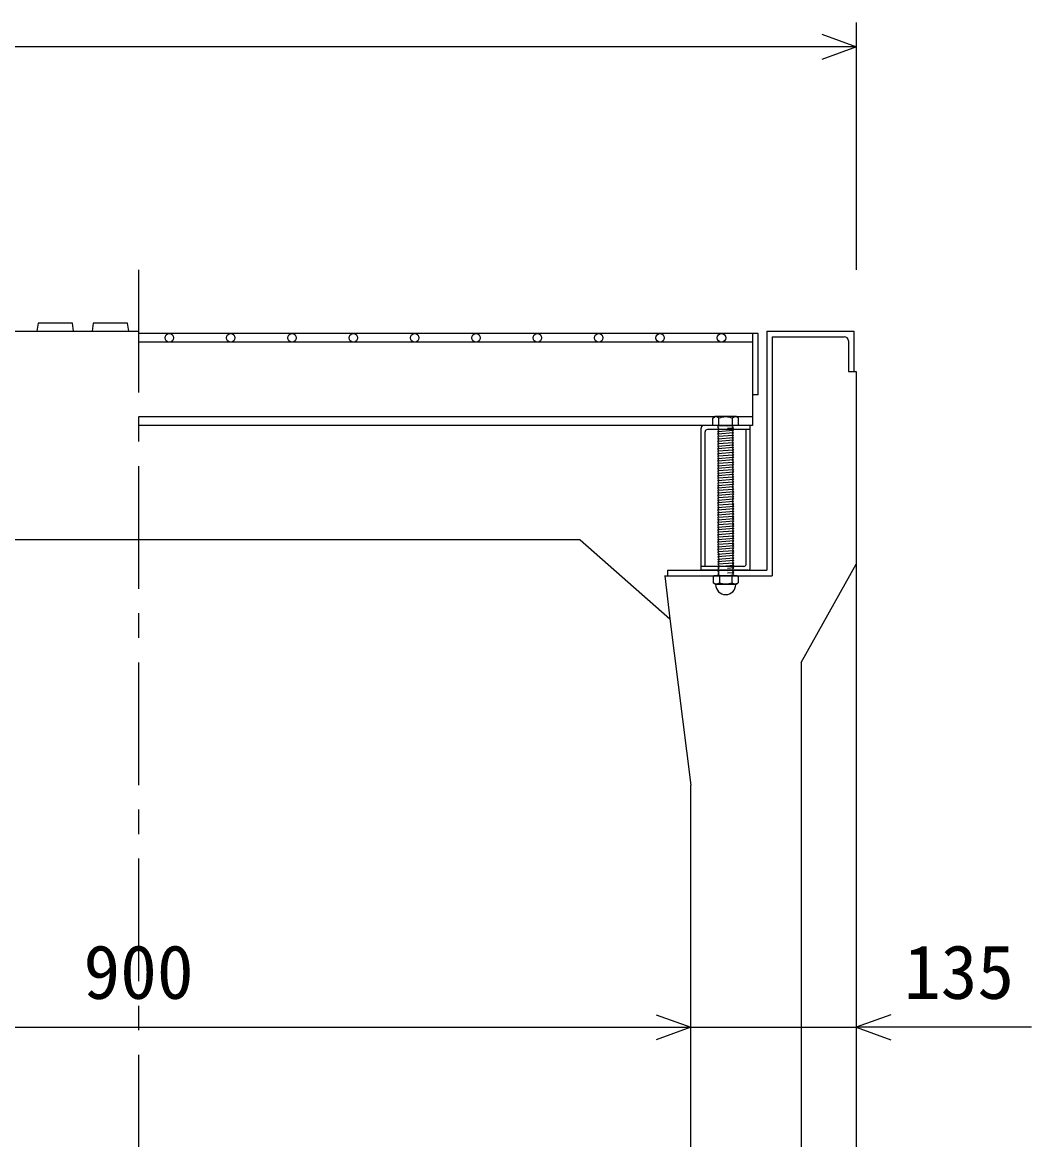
# Model space of a CAD drawing. Units: millimetres, scale not verified. Extents: x -16800 to 16800, y -5940 to 5940.
# Drawn here: x 10905 to 11728, y 2616 to 3526 of the extents above; entities that cross this region are included whole.
import ezdxf
from ezdxf.enums import TextEntityAlignment as Align

# ---------------------------------------------------------------- set-up
doc = ezdxf.new("R2010")
doc.units = ezdxf.units.MM
doc.header["$LTSCALE"] = 20
doc.linetypes.add('CHAIN1', pattern=[8, 5, -1, 1, -1])
doc.linetypes.add('DOTTED', pattern=[1.75, 0.25, -1.5])
for name, color, linetype, lineweight in [('0-0_DIM', 7, 'Continuous', 25), ('0-2_HATCH', 6, 'Continuous', 25), ('0-5_OUTLINE', 3, 'Continuous', 25)]:
    doc.layers.add(name, color=color, linetype=linetype, lineweight=lineweight)
doc.styles.add('ＭＳ ゴシック', font='')
doc.styles.get('ＭＳ ゴシック').set_extended_font_data('MS Gothic')

msp = doc.modelspace()

# ---------------------------------------------------------------- linework, layer by layer
at = {"layer": '0-0_DIM'}
for p, q in [((11585, 3526.41), (11585, 3324.66)), ((11585, 3506.41), (10415, 3506.41)), ((10550, 2707.11), (11450, 2707.11)), ((11450, 2707.11), (11585, 2707.11)), ((11727.92, 2707.11), (11585, 2707.11))]:
    msp.add_line(p, q, dxfattribs=at)
at = {"layer": '0-0_DIM', "linetype": 'CHAIN1'}
msp.add_line((11000, 3324.66), (11000, 1704.66), dxfattribs=at)
at = {"layer": '0-0_DIM'}
for points in [[(11556.85, 3516.67), (11585.04, 3506.41), (11556.85, 3496.14)], [(11421.81, 2717.37), (11450, 2707.11), (11421.81, 2696.85)], [(11613.19, 2717.37), (11585, 2707.11), (11613.19, 2696.85)]]:
    msp.add_lwpolyline(points, dxfattribs=at)
at = {"layer": '0-2_HATCH'}
for p, q in [((11505, 3272.69), (11000, 3272.69)), ((11500.5, 3272.69), (11500.5, 3197.69)), ((11505, 3222.69), (11505, 3272.69)), ((11512, 3274.66), (11512, 3079.69)), ((11516.5, 3270.16), (11516.5, 3075.19)), ((11516.5, 3270.16), (11575, 3270.16)), ((11500.5, 3265.69), (11000, 3265.69)), ((11505, 3222.69), (11500.5, 3222.69)), ((11469.32, 3204.69), (11000, 3204.69)), ((11500.5, 3197.69), (11000, 3197.69)), ((11498.5, 3197.69), (11460.5, 3197.69)), ((11470, 3205.19), (11468, 3203.69)), ((11468, 3197.69), (11468, 3203.69)), ((11489, 3197.69), (11468, 3197.69)), ((11468.33, 3203.96), (11470, 3205.19)), ((11487, 3205.19), (11470, 3205.19)), ((11472, 3197.69), (11485, 3197.69)), ((11472, 3196.69), (11473, 3197.69)), ((11473, 3197.69), (11473, 3203.69)), ((11484, 3197.69), (11484, 3203.69)), ((11484, 3196.69), (11485, 3197.69)), ((11488.68, 3203.96), (11487, 3205.19)), ((11500.5, 3204.69), (11487.68, 3204.69)), ((11489, 3197.69), (11489, 3203.69)), ((11498.5, 3081.69), (11498.5, 3197.69)), ((11458.5, 3079.69), (11458.5, 3195.69)), ((11461.7, 3082.89), (11461.7, 3192.49)), ((11498.5, 3194.49), (11463.7, 3194.49)), ((11473, 3195.69), (11472, 3196.69)), ((11472, 3194.69), (11473, 3195.69)), ((11473, 3193.69), (11472, 3194.69)), ((11472, 3192.69), (11473, 3193.69)), ((11485, 3193.69), (11472, 3192.69)), ((11473, 3191.69), (11472, 3192.69)), ((11472, 3190.69), (11473, 3191.69)), ((11485, 3191.69), (11472, 3190.69)), ((11473, 3189.69), (11472, 3190.69)), ((11472, 3188.69), (11473, 3189.69)), ((11485, 3189.69), (11472, 3188.69)), ((11473, 3187.69), (11472, 3188.69)), ((11485, 3195.69), (11484, 3196.69)), ((11484, 3192.69), (11485, 3193.69)), ((11485, 3191.69), (11484, 3192.69)), ((11484, 3190.69), (11485, 3191.69)), ((11485, 3189.69), (11484, 3190.69)), ((11484, 3188.69), (11485, 3189.69)), ((11485, 3187.69), (11484, 3188.69)), ((11495.3, 3084.89), (11495.3, 3194.49)), ((11472, 3186.69), (11473, 3187.69)), ((11485, 3187.69), (11472, 3186.69)), ((11473, 3185.69), (11472, 3186.69)), ((11485, 3185.69), (11472, 3184.69)), ((11472, 3184.69), (11473, 3185.69)), ((11485, 3183.69), (11472, 3182.69)), ((11473, 3181.69), (11472, 3182.69)), ((11485, 3181.69), (11472, 3180.69)), ((11472, 3180.69), (11473, 3181.69)), ((11473, 3179.69), (11472, 3180.69)), ((11485, 3179.69), (11472, 3178.69)), ((11472, 3178.69), (11473, 3179.69)), ((11484, 3184.69), (11485, 3185.69)), ((11485, 3183.69), (11484, 3184.69)), ((11484, 3182.69), (11485, 3183.69)), ((11485, 3181.69), (11484, 3182.69)), ((11484, 3180.69), (11485, 3181.69)), ((11484, 3180.69), (11485, 3179.69)), ((11484, 3178.69), (11485, 3179.69)), ((11473, 3177.69), (11472, 3178.69)), ((11485, 3177.69), (11472, 3176.69)), ((11472, 3176.69), (11473, 3177.69)), ((11473, 3175.69), (11472, 3176.69)), ((11485, 3175.69), (11472, 3174.69)), ((11472, 3174.69), (11473, 3175.69)), ((11473, 3173.69), (11472, 3174.69)), ((11485, 3173.69), (11472, 3172.69)), ((11472, 3172.69), (11473, 3173.69)), ((11473, 3171.69), (11472, 3172.69)), ((11485, 3171.69), (11472, 3170.69)), ((11472, 3170.69), (11473, 3171.69)), ((11473, 3169.69), (11472, 3170.69)), ((11484, 3178.69), (11485, 3177.69)), ((11484, 3176.69), (11485, 3177.69)), ((11484, 3176.69), (11485, 3175.69)), ((11484, 3174.69), (11485, 3175.69)), ((11484, 3174.69), (11485, 3173.69)), ((11484, 3172.69), (11485, 3173.69)), ((11484, 3172.69), (11485, 3171.69)), ((11484, 3170.69), (11485, 3171.69)), ((11484, 3170.69), (11485, 3169.69)), ((11485, 3169.69), (11472, 3168.69)), ((11472, 3168.69), (11473, 3169.69)), ((11473, 3167.69), (11472, 3168.69)), ((11485, 3167.69), (11472, 3166.69)), ((11472, 3166.69), (11473, 3167.69)), ((11473, 3165.69), (11472, 3166.69)), ((11485, 3165.69), (11472, 3164.69)), ((11472, 3164.69), (11473, 3165.69)), ((11473, 3163.69), (11472, 3164.69)), ((11485, 3163.69), (11472, 3162.69)), ((11472, 3162.69), (11473, 3163.69)), ((11473, 3161.69), (11472, 3162.69)), ((11485, 3161.69), (11472, 3160.69)), ((11472, 3160.69), (11473, 3161.69)), ((11484, 3168.69), (11485, 3169.69)), ((11484, 3168.69), (11485, 3167.69)), ((11484, 3166.69), (11485, 3167.69)), ((11484, 3166.69), (11485, 3165.69)), ((11484, 3164.69), (11485, 3165.69)), ((11484, 3164.69), (11485, 3163.69)), ((11484, 3162.69), (11485, 3163.69)), ((11484, 3162.69), (11485, 3161.69)), ((11484, 3160.69), (11485, 3161.69)), ((11473, 3159.69), (11472, 3160.69)), ((11485, 3159.69), (11472, 3158.69)), ((11472, 3158.69), (11473, 3159.69)), ((11473, 3157.69), (11472, 3158.69)), ((11485, 3157.69), (11472, 3156.69)), ((11472, 3156.69), (11473, 3157.69)), ((11473, 3155.69), (11472, 3156.69)), ((11485, 3155.69), (11472, 3154.69)), ((11472, 3154.69), (11473, 3155.69)), ((11473, 3153.69), (11472, 3154.69)), ((11472.01, 3152.69), (11473.01, 3153.69)), ((11485.01, 3153.68), (11472.01, 3152.68)), ((11473.01, 3151.69), (11472.01, 3152.68)), ((11485.01, 3151.68), (11472.01, 3150.68)), ((11472.01, 3150.68), (11473.01, 3151.68)), ((11484, 3160.69), (11485, 3159.69)), ((11484, 3158.69), (11485, 3159.69)), ((11484, 3158.69), (11485, 3157.69)), ((11484, 3156.69), (11485, 3157.69)), ((11484, 3156.69), (11485, 3155.69)), ((11484, 3154.69), (11485, 3155.69)), ((11484, 3154.69), (11485.01, 3153.68)), ((11484.01, 3152.68), (11485.01, 3153.68)), ((11484.01, 3152.68), (11485.01, 3151.68)), ((11484.01, 3150.68), (11485.01, 3151.68)), ((11473.01, 3149.68), (11472.01, 3150.68)), ((11485.01, 3149.68), (11472.01, 3148.68)), ((11472.01, 3148.68), (11473.01, 3149.68)), ((11473.01, 3147.68), (11472.01, 3148.68)), ((11485.01, 3147.68), (11472.01, 3146.68)), ((11472.01, 3146.68), (11473.01, 3147.68)), ((11473.01, 3145.68), (11472.01, 3146.68)), ((11485.01, 3145.68), (11472.01, 3144.68)), ((11472.01, 3144.68), (11473.01, 3145.68)), ((11473.01, 3143.68), (11472.01, 3144.68)), ((11472.02, 3142.67), (11473.02, 3143.68)), ((11485.02, 3143.67), (11472.02, 3142.67)), ((11473.02, 3141.67), (11472.02, 3142.67)), ((11484.01, 3150.68), (11485.01, 3149.68)), ((11484.01, 3148.68), (11485.01, 3149.68)), ((11484.01, 3148.68), (11485.01, 3147.68)), ((11484.01, 3146.68), (11485.01, 3147.68)), ((11484.01, 3146.68), (11485.01, 3145.68)), ((11484.01, 3144.68), (11485.01, 3145.68)), ((11484.01, 3144.68), (11485.02, 3143.67)), ((11484.02, 3142.67), (11485.02, 3143.67)), ((11484.02, 3142.67), (11485.02, 3141.67)), ((11485.01, 3139.68), (11472.01, 3138.68)), ((11472.01, 3138.68), (11473.01, 3139.68)), ((11473.01, 3137.68), (11472.01, 3138.68)), ((11485.01, 3137.68), (11472.01, 3136.68)), ((11472.01, 3136.68), (11473.01, 3137.68)), ((11473.01, 3135.68), (11472.01, 3136.68)), ((11485.01, 3135.68), (11472.01, 3134.68)), ((11472.01, 3134.68), (11473.01, 3135.68)), ((11473.01, 3133.68), (11472.01, 3134.68)), ((11485.02, 3141.67), (11472.02, 3140.67)), ((11472.02, 3140.67), (11473.02, 3141.67)), ((11473.02, 3139.67), (11472.02, 3140.67)), ((11485.02, 3133.68), (11472.02, 3132.68)), ((11472.02, 3132.68), (11473.02, 3133.68)), ((11484.01, 3138.68), (11485.01, 3139.68)), ((11484.01, 3138.68), (11485.01, 3137.68)), ((11484.01, 3136.68), (11485.01, 3137.68)), ((11484.01, 3136.68), (11485.01, 3135.68)), ((11484.01, 3134.68), (11485.01, 3135.68)), ((11484.01, 3134.68), (11485.02, 3133.68)), ((11484.02, 3140.67), (11485.02, 3141.67)), ((11484.02, 3140.67), (11485.02, 3139.67)), ((11484.02, 3132.68), (11485.02, 3133.68)), ((11473.02, 3131.68), (11472.02, 3132.68)), ((11485.02, 3131.67), (11472.02, 3130.67)), ((11472.02, 3130.67), (11473.02, 3131.67)), ((11473.02, 3129.67), (11472.02, 3130.67)), ((11485.02, 3129.67), (11472.02, 3128.67)), ((11472.02, 3128.67), (11473.02, 3129.67)), ((11473.02, 3127.67), (11472.02, 3128.67)), ((11485.02, 3127.67), (11472.02, 3126.67)), ((11472.02, 3126.67), (11473.02, 3127.67)), ((11473.02, 3125.67), (11472.02, 3126.67)), ((11485.03, 3125.67), (11472.03, 3124.67)), ((11472.03, 3124.67), (11473.03, 3125.67)), ((11473.03, 3123.67), (11472.03, 3124.67)), ((11484.02, 3132.68), (11485.02, 3131.67)), ((11484.02, 3130.67), (11485.02, 3131.67)), ((11484.02, 3130.67), (11485.02, 3129.67)), ((11484.02, 3128.67), (11485.02, 3129.67)), ((11484.02, 3128.67), (11485.02, 3127.67)), ((11484.02, 3126.67), (11485.02, 3127.67)), ((11484.02, 3126.67), (11485.03, 3125.67)), ((11484.03, 3124.67), (11485.03, 3125.67)), ((11484.03, 3124.67), (11485.03, 3123.67)), ((11485.03, 3123.67), (11472.03, 3122.67)), ((11472.03, 3122.67), (11473.03, 3123.67)), ((11473.03, 3121.67), (11472.03, 3122.67)), ((11485.03, 3121.66), (11472.03, 3120.66)), ((11472.03, 3120.66), (11473.03, 3121.66)), ((11473.03, 3119.66), (11472.03, 3120.66)), ((11485.03, 3119.66), (11472.03, 3118.66)), ((11472.03, 3118.66), (11473.03, 3119.66)), ((11473.03, 3117.66), (11472.03, 3118.66)), ((11485.04, 3117.66), (11472.04, 3116.66)), ((11472.04, 3116.66), (11473.04, 3117.66)), ((11473.04, 3115.66), (11472.04, 3116.66)), ((11485.04, 3115.66), (11472.04, 3114.66)), ((11472.04, 3114.66), (11473.04, 3115.66)), ((11484.03, 3122.67), (11485.03, 3123.67)), ((11484.03, 3122.67), (11485.03, 3121.66)), ((11484.03, 3120.66), (11485.03, 3121.66)), ((11484.03, 3120.66), (11485.03, 3119.66)), ((11484.03, 3118.66), (11485.03, 3119.66)), ((11484.03, 3118.66), (11485.04, 3117.66)), ((11484.04, 3116.66), (11485.04, 3117.66)), ((11484.04, 3116.66), (11485.04, 3115.66)), ((11484.04, 3114.66), (11485.04, 3115.66)), ((11473.04, 3113.66), (11472.04, 3114.66)), ((11485.04, 3113.66), (11472.04, 3112.66)), ((11472.04, 3112.66), (11473.04, 3113.66)), ((11473.04, 3111.66), (11472.04, 3112.66)), ((11485.04, 3111.65), (11472.04, 3110.65)), ((11472.04, 3110.65), (11473.04, 3111.65)), ((11473.04, 3109.65), (11472.04, 3110.65)), ((11485.05, 3109.65), (11472.05, 3108.65)), ((11472.05, 3108.65), (11473.05, 3109.65)), ((11473.05, 3107.65), (11472.05, 3108.65)), ((11485.05, 3107.65), (11472.05, 3106.65)), ((11472.05, 3106.65), (11473.05, 3107.65)), ((11473.05, 3105.65), (11472.05, 3106.65)), ((11484.04, 3114.66), (11485.04, 3113.66)), ((11484.04, 3112.66), (11485.04, 3113.66)), ((11484.04, 3112.66), (11485.04, 3111.65)), ((11484.04, 3110.65), (11485.04, 3111.65)), ((11484.04, 3110.65), (11485.05, 3109.65)), ((11484.05, 3108.65), (11485.05, 3109.65)), ((11484.05, 3108.65), (11485.05, 3107.65)), ((11484.05, 3106.65), (11485.05, 3107.65)), ((11484.05, 3106.65), (11485.05, 3105.65)), ((11485.05, 3105.65), (11472.05, 3104.65)), ((11472.05, 3104.65), (11473.05, 3105.65)), ((11473.05, 3103.65), (11472.05, 3104.65)), ((11485.05, 3103.65), (11472.05, 3102.65)), ((11472.05, 3102.65), (11473.05, 3103.65)), ((11473.05, 3101.65), (11472.05, 3102.65)), ((11485.06, 3101.64), (11472.06, 3100.64)), ((11472.06, 3100.64), (11473.06, 3101.64)), ((11473.06, 3099.64), (11472.06, 3100.64)), ((11485.06, 3099.64), (11472.06, 3098.64)), ((11472.06, 3098.64), (11473.06, 3099.64)), ((11473.06, 3097.64), (11472.06, 3098.64)), ((11485.06, 3097.64), (11472.06, 3096.64)), ((11472.06, 3096.64), (11473.06, 3097.64)), ((11484.05, 3104.65), (11485.05, 3105.65)), ((11484.05, 3104.65), (11485.05, 3103.65)), ((11484.05, 3102.65), (11485.05, 3103.65)), ((11484.05, 3102.65), (11485.06, 3101.64)), ((11484.06, 3100.64), (11485.06, 3101.64)), ((11484.06, 3100.64), (11485.06, 3099.64)), ((11484.06, 3098.64), (11485.06, 3099.64)), ((11484.06, 3098.64), (11485.06, 3097.64)), ((11484.06, 3096.64), (11485.06, 3097.64)), ((11473.06, 3095.64), (11472.06, 3096.64)), ((11485.06, 3095.64), (11472.06, 3094.64)), ((11472.06, 3094.64), (11473.06, 3095.64)), ((11473.06, 3093.64), (11472.06, 3094.64)), ((11485.07, 3093.64), (11472.07, 3092.64)), ((11472.07, 3092.64), (11473.07, 3093.64)), ((11473.07, 3091.64), (11472.07, 3092.64)), ((11485.07, 3091.63), (11472.07, 3090.63)), ((11472.07, 3090.63), (11473.07, 3091.63)), ((11473.07, 3089.63), (11472.07, 3090.63)), ((11485.07, 3089.63), (11472.07, 3088.63)), ((11472.07, 3088.63), (11473.07, 3089.63)), ((11473.07, 3087.63), (11472.07, 3088.63)), ((11484.06, 3096.64), (11485.06, 3095.64)), ((11484.06, 3094.64), (11485.06, 3095.64)), ((11484.06, 3094.64), (11485.07, 3093.64)), ((11484.07, 3092.64), (11485.07, 3093.64)), ((11484.07, 3092.64), (11485.07, 3091.63)), ((11484.07, 3090.63), (11485.07, 3091.63)), ((11484.07, 3090.63), (11485.07, 3089.63)), ((11484.07, 3088.63), (11485.07, 3089.63)), ((11484.07, 3088.63), (11485.07, 3087.63)), ((11431, 3079.69), (11512, 3079.69)), ((11431, 3079.69), (11431, 3075.19)), ((11493.3, 3082.89), (11458.5, 3082.89)), ((11496.5, 3079.69), (11458.5, 3079.69)), ((11485.07, 3087.63), (11472.07, 3086.63)), ((11472.07, 3086.63), (11473.07, 3087.63)), ((11473.07, 3085.63), (11472.07, 3086.63)), ((11485.07, 3085.63), (11472.07, 3084.63)), ((11472.07, 3084.63), (11473.07, 3085.63)), ((11473.07, 3083.63), (11472.07, 3084.63)), ((11485.07, 3083.63), (11472.07, 3082.63)), ((11472.07, 3082.63), (11473.07, 3083.63)), ((11473.07, 3081.63), (11472.07, 3082.63)), ((11472.07, 3080.63), (11473.07, 3081.63)), ((11473.07, 3079.63), (11472.07, 3080.63)), ((11472.07, 3078.63), (11473.07, 3079.63)), ((11484.07, 3086.63), (11485.07, 3087.63)), ((11484.07, 3086.63), (11485.08, 3085.63)), ((11484.07, 3084.63), (11485.07, 3085.63)), ((11484.07, 3084.63), (11485.08, 3083.63)), ((11484.07, 3082.63), (11485.07, 3083.63)), ((11484.07, 3082.63), (11485.08, 3081.63)), ((11484.07, 3080.63), (11485.07, 3081.63)), ((11484.07, 3080.63), (11485.08, 3079.63)), ((11484.07, 3078.63), (11485.07, 3079.63)), ((11428.68, 3075.19), (11516.5, 3075.19)), ((11428.81, 3075.19), (11433.05, 3040.17)), ((11469.16, 3075.19), (11468.3, 3074.54)), ((11468.3, 3074.54), (11468.3, 3069.35)), ((11487.84, 3075.19), (11469.16, 3075.19)), ((11473.07, 3077.63), (11472.07, 3078.63)), ((11472.07, 3076.63), (11473.07, 3077.63)), ((11473.07, 3075.63), (11472.07, 3076.63)), ((11472.63, 3075.19), (11473.07, 3075.63)), ((11473.4, 3074.54), (11473.4, 3069.35)), ((11483.6, 3074.54), (11483.6, 3069.35)), ((11484.07, 3078.63), (11485.08, 3077.63)), ((11484.07, 3076.63), (11485.07, 3077.63)), ((11484.07, 3076.63), (11485.08, 3075.63)), ((11484.63, 3075.19), (11485.07, 3075.63)), ((11487.84, 3075.19), (11488.71, 3074.54)), ((11488.71, 3074.54), (11488.71, 3069.35)), ((11469.99, 3068.38), (11468.3, 3069.35)), ((11469.99, 3068.06), (11469.99, 3068.38)), ((11487.01, 3068.38), (11469.99, 3068.38)), ((11487.01, 3068.06), (11469.99, 3068.06)), ((11487.01, 3068.38), (11488.71, 3069.35)), ((11487.01, 3068.06), (11487.01, 3068.38))]:
    msp.add_line(p, q, dxfattribs=at)
at = {"layer": '0-2_HATCH', "linetype": 'DOTTED'}
for p, q in [((11485, 3197.69), (11472, 3196.69)), ((11485, 3195.69), (11472, 3194.69)), ((11485.07, 3081.63), (11472.07, 3080.63)), ((11485.07, 3079.63), (11472.07, 3078.63)), ((11485.07, 3077.63), (11472.07, 3076.63)), ((11472.63, 3075.19), (11484.63, 3075.19)), ((11485.07, 3075.63), (11479.32, 3075.19))]:
    msp.add_line(p, q, dxfattribs=at)
at = {"layer": '0-2_HATCH'}
for points in [[(10947, 3274.66), (10946, 3281.16), (10918, 3281.16), (10917, 3274.66)], [(10992, 3274.66), (10991, 3281.16), (10963, 3281.16), (10962, 3274.66)], [(11578.5, 3266.66), (11578.5, 3241.66), (11583, 3241.66)], [(11485, 3193.69), (11484, 3194.69), (11485, 3195.69)], [(11472, 3182.69), (11473, 3183.69), (11472, 3184.69)], [(11485, 3185.69), (11484, 3186.69), (11485, 3187.69)]]:
    msp.add_lwpolyline(points, dxfattribs=at)
for centre in [(11025, 3269.19), (11075, 3269.19), (11125, 3269.19), (11175, 3269.19), (11225, 3269.19), (11275, 3269.19), (11325, 3269.19), (11375, 3269.19), (11425, 3269.19), (11475, 3269.19)]:
    msp.add_circle(centre, 3.5, dxfattribs=at)
for centre, radius, start, end in [((11575, 3266.66), 3.5, 0, 90), ((11460.5, 3195.69), 2, 90, 180), ((11470.5, 3201.06), 3.62, 46.39563, 133.60437), ((11478.5, 3189.06), 15.62, 69.39075, 110.60925), ((11486.5, 3201.06), 3.62, 46.39563, 133.60437), ((11463.7, 3192.49), 2, 90, 180), ((11493.3, 3084.89), 2, 270, 0), ((11496.5, 3081.69), 2, 270, 0), ((11470.85, 3069.84), 5.35, 61.49832, 118.50684), ((11478.5, 3054.77), 20.42, 75.52621, 104.47362), ((11486.15, 3069.84), 5.35, 61.49231, 118.50169), ((11470.85, 3074.05), 5.35, 241.49843, 298.50089), ((11478.5, 3068.06), 8.19, 180, 359.99995), ((11478.5, 3089.12), 20.42, 255.52638, 284.47374), ((11486.15, 3074.05), 5.35, 241.49989, 298.5)]:
    msp.add_arc(centre, radius, start, end, dxfattribs=at)
at = {"layer": '0-5_OUTLINE'}
for p, q in [((10417, 3274.66), (11000, 3274.66)), ((11512, 3274.66), (11583, 3274.66)), ((11583, 3274.66), (11583, 3241.66)), ((11583, 3241.66), (11585, 3241.66)), ((11585, 3241.66), (11585, 2054.66)), ((11360, 3104.66), (10640, 3104.66)), ((11360, 3104.66), (11433.06, 3040.16)), ((11540, 3004.66), (11585, 3084.66)), ((11433.06, 3040.16), (11450, 2904.66)), ((11540, 3004.66), (11540, 2054.66)), ((11450, 2054.66), (11450, 2904.66))]:
    msp.add_line(p, q, dxfattribs=at)

# ---------------------------------------------------------------- texts
at = {"layer": '0-0_DIM', "style": 'ＭＳ ゴシック'}
for s, p in [('900', (10955, 2717.11)), ('135', (11623.86, 2717.11))]:
    msp.add_text(s, height=43.99, dxfattribs=at).set_placement(p, align=Align.BOTTOM_LEFT)

doc.saveas('drawing.dxf')
